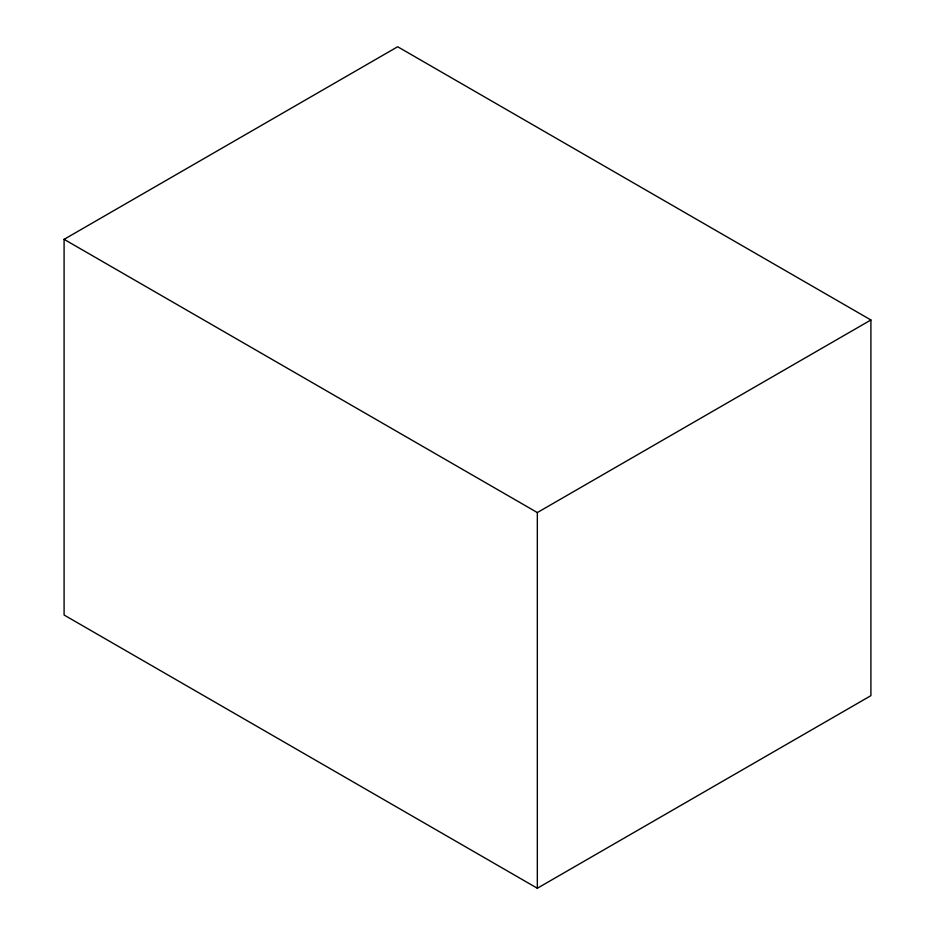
<?xml version="1.0" encoding="UTF-8"?>
<svg xmlns="http://www.w3.org/2000/svg" width="935" height="935" viewBox="0 0 935 935"><rect width="100%" height="100%" fill="white"/><g stroke="black" fill="none" stroke-linecap="round" stroke-linejoin="round"><path stroke-width="1.4" d="M64.094 239.337L397.667 46.75L870.906 319.98L870.906 695.663L537.333 888.25L64.094 615.02L64.094 239.337L537.333 512.555L870.906 319.98M537.333 512.555L537.333 888.25"/></g></svg>
